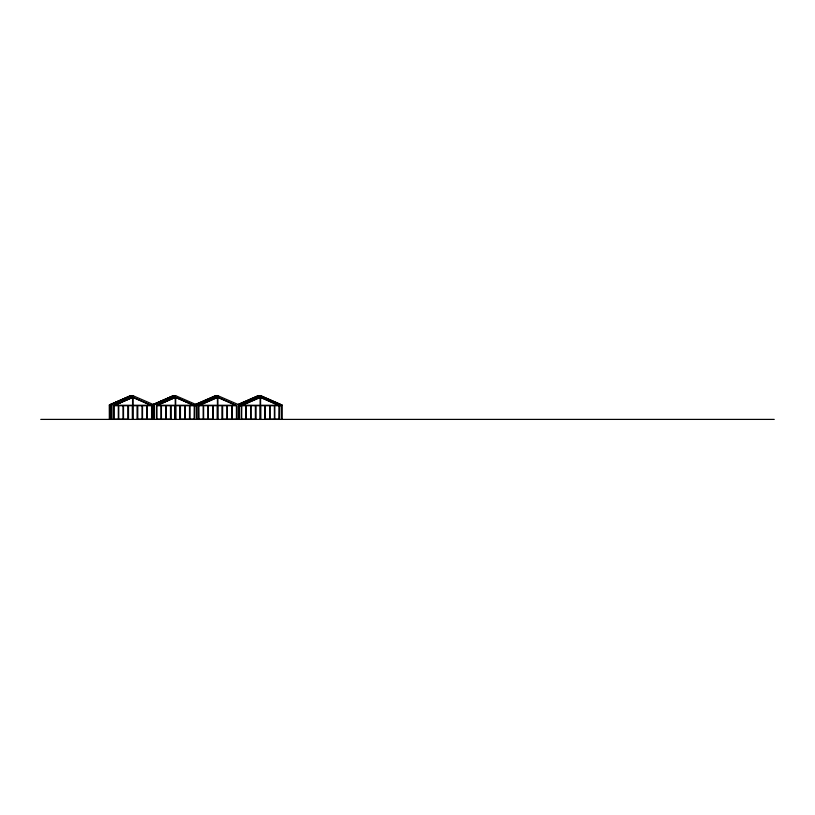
<?xml version="1.0" encoding="UTF-8"?>
<svg xmlns="http://www.w3.org/2000/svg" width="815" height="815" viewBox="0 0 815 815"><rect width="100%" height="100%" fill="white"/><g stroke="black" fill="none" stroke-linecap="round" stroke-linejoin="round"><path stroke-width="1.22" d="M109.363 419.399L109.363 404.974L130.777 395.601L132.947 395.601L111.38 404.974L111.38 419.399M109.526 404.974L130.991 395.601L109.526 404.974L109.577 419.399M153.169 404.485L173.615 395.601L153.322 404.485M152.252 404.974L173.666 395.601M195.345 404.485L215.853 395.601L195.508 404.485M238.051 404.485L258.549 395.601L260.505 395.601L281.919 404.974L281.919 419.399M113.774 405.503L132.947 397.17L113.784 405.503L113.774 419.399M154.045 404.974L175.622 395.601L173.452 395.601M156.46 419.399L156.46 405.503L175.48 397.17L194.632 405.503L194.632 419.399M156.46 405.503L175.622 397.17M196.384 404.974L217.809 395.601L215.639 395.601L218.053 396.589M198.636 419.399L198.646 405.503L217.809 397.17L236.819 405.503L236.819 419.399M238.204 404.485L258.335 395.601M238.938 404.974L260.352 395.601L281.766 404.974M239.09 404.974L260.505 395.601M260.362 397.17L240.374 405.921L241.332 405.921M109.954 404.556L111.859 404.556L111.859 419.399M109.363 404.974L111.533 404.974L111.533 419.399M152.405 404.974L154.361 404.974L154.29 419.399M197.036 419.399L197.036 404.974L196.232 404.974L217.646 395.601L239.223 404.974L239.223 419.399M238.581 404.974L239.223 404.974M281.287 404.974L281.919 404.974M151.967 419.399L151.967 405.503L151.804 419.399M194.632 405.503L194.49 419.399M198.646 405.503L198.789 419.399M114.019 405.738L118.307 405.738L118.307 419.165L114.019 419.165M174.981 405.738L174.981 419.399L175.001 405.738L171.191 405.738L171.191 419.399M198.87 405.738L203.159 405.738L203.159 419.165L198.87 419.165M156.684 419.165L160.973 419.165L160.973 405.738L156.684 405.738L156.704 419.165M185.209 419.165L189.498 419.165L189.498 405.738L185.209 405.738L185.219 419.165M40.75 419.399L774.25 419.399M260.352 397.17L280.329 405.921M175.459 395.601L197.036 404.974M175.459 397.17L195.437 405.921M132.794 395.601L154.361 404.974M132.794 397.17L151.967 405.503M281.644 404.974L281.644 419.399M281.44 404.974L281.44 419.399M279.525 419.399L279.525 405.503L279.362 419.399M264.641 419.399L264.62 405.738L260.831 405.738L260.841 419.399M259.883 419.399L259.873 405.738L256.073 405.738L256.073 419.399M241.495 419.399L241.495 405.503L241.332 419.399M238.744 404.974L238.744 419.399M236.666 405.503L236.676 419.399M221.925 419.399L221.935 405.738L218.125 405.738L218.135 419.399M217.177 419.399L217.167 405.738L213.377 405.738L213.387 419.399M196.558 404.974L196.558 419.399M179.748 419.399L179.748 405.738L175.948 405.738L175.959 419.399M179.738 405.738L179.738 419.399M156.602 405.503L156.602 419.399M154.208 404.974L154.208 419.399M153.882 404.974L153.882 419.399M153.729 404.974L153.729 419.399M137.073 419.399L137.063 405.738L133.273 405.738L133.273 419.399M132.325 419.399L132.315 405.738L128.515 405.738L128.525 419.399M113.937 405.503L113.937 419.399M110.056 404.974L110.066 419.399M109.689 404.974L109.74 419.399M132.56 397.537L114.925 405.259L132.56 405.259L132.55 397.537M175.235 397.537L157.601 405.259L175.235 405.259L175.225 397.537M217.422 397.537L199.777 405.259L217.422 405.259L217.401 397.537M260.117 397.537L242.483 405.259L260.117 405.259L260.117 397.537M150.673 405.259L133.028 405.259L133.049 397.537L150.673 405.259M193.338 405.259L175.704 405.259L175.714 397.537L193.338 405.259M235.525 405.259L217.89 405.259L217.9 397.537L235.525 405.259M278.231 405.259L260.586 405.259L260.606 397.537L278.231 405.259M123.055 405.738L118.766 405.738L118.766 419.165L123.055 419.165L123.045 405.738M127.812 405.738L123.523 405.738L123.523 419.165L127.812 419.165L127.812 405.738M142.075 405.738L137.786 405.738L137.786 419.165L142.075 419.165L142.075 405.738M146.822 405.738L142.533 405.738L142.533 419.165L146.822 419.165L146.812 405.738M151.58 405.738L147.291 405.738L147.291 419.165L151.58 419.165L151.57 405.738M165.73 405.738L161.441 405.738L161.441 419.165L165.73 419.165L165.73 405.738M170.478 405.738L166.199 405.738L166.209 419.165L170.478 419.165L170.467 405.738M184.74 405.738L180.461 405.738L180.461 419.165L184.74 419.165L184.74 405.738M194.255 405.738L189.966 405.738L189.976 419.165L194.255 419.165L194.235 405.738M207.917 405.738L203.628 405.738L203.638 419.165L207.917 419.165L207.896 405.738M212.664 405.738L208.375 405.738L208.395 419.165L212.664 419.165L212.654 405.738M226.927 405.738L222.638 405.738L222.658 419.165L226.927 419.165L226.916 405.738M231.684 405.738L227.395 405.738L227.395 419.165L231.684 419.165L231.664 405.738M236.432 405.738L232.143 405.738L232.143 419.165L236.432 419.165L236.421 405.738M245.865 405.738L241.576 405.738L241.586 419.165L245.865 419.165L245.845 405.738M250.613 405.738L246.324 405.738L246.324 419.165L250.613 419.165L250.602 405.738M255.37 405.738L251.081 405.738L251.091 419.165L255.37 419.165L255.36 405.738M269.633 405.738L265.344 405.738L265.344 419.165L269.633 419.165L269.612 405.738M274.38 405.738L270.101 405.738L270.101 419.165L274.38 419.165L274.37 405.738M279.137 405.738L274.849 405.738L274.859 419.165L279.137 419.165L279.127 405.738"/></g></svg>
